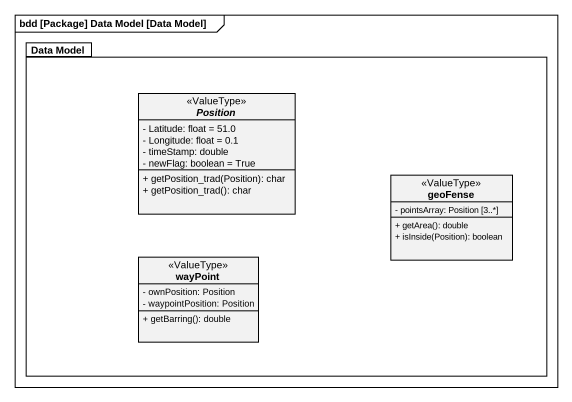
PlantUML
@startuml
mainframe bdd [Package] Data Model [Data Model]
hide circle
hide empty members
skinparam classAttributeIconSize 0
package "Data Model" as Data_Model {
  abstract class Position <<ValueType>> {
    - Latitude: float = 51.0
    - Longitude: float = 0.1
    - timeStamp: double
    - newFlag: boolean = True
    + getPosition_trad(Position): char
    + getPosition_trad(): char
  }
  class geoFense <<ValueType>> {
    - pointsArray: Position [3..*]
    + getArea(): double
    + isInside(Position): boolean
  }
  class wayPoint <<ValueType>> {
    - ownPosition: Position
    - waypointPosition: Position
    + getBarring(): double
  }
}
@enduml
